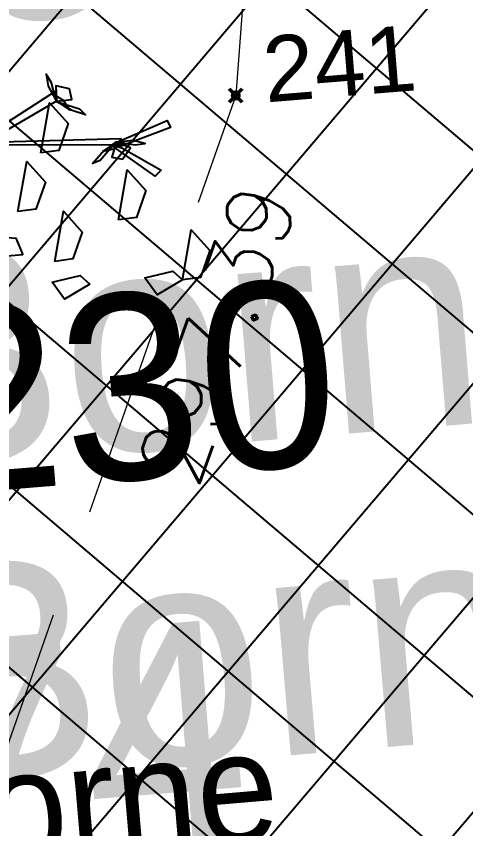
# Model space of a CAD drawing. Header units: metres. Extents: x 1851758 to 1852050, y 5187822 to 5188223.
# Drawn here: x 1851982.031 to 1851984.085, y 5187888.983 to 5187892.699 of the extents above; entities that cross this region are included whole.
import ezdxf
from ezdxf.enums import TextEntityAlignment as Align

# ---------------------------------------------------------------- set-up
doc = ezdxf.new("R2010")
doc.units = ezdxf.units.M
doc.header["$LTSCALE"] = 2.5
doc.header["$PDMODE"] = 35
doc.header["$PDSIZE"] = 0.03
doc.linetypes.add('L18', pattern=[0.6, 0.4, -0.2])
doc.linetypes.add('L5', pattern=[1.15, 0.8, -0.175, 0, -0.175])
doc.layers.get('0').update_dxf_attribs({"linetype": 'CONTINUOUS', "lineweight": 30})
doc.layers.add('N', color=1, linetype='CONTINUOUS', plot=False)
for name, color, linetype, lineweight in [('PRO_DEMOL_P', 7, 'CONTINUOUS', 50), ('PRO_DEMOL_VOI', 251, 'CONTINUOUS', 20), ('PRO_IMP_REP', 6, 'CONTINUOUS', 15), ('PRO_IMP_REP_VENTE', 6, 'CONTINUOUS', 15), ('PRO_PAR_P', 7, 'CONTINUOUS', 70), ('PRO_PAR_P_DA', 7, 'CONTINUOUS', 70), ('Z', 7, 'CONTINUOUS', 9)]:
    doc.layers.add(name, color=color, linetype=linetype, lineweight=lineweight)
for name, color, linetype in [('PRO_DEMOL_VEG', 94, 'CONTINUOUS'), ('PRO_PAR_N', 6, 'CONTINUOUS'), ('PRO_PAR_N_DA', 6, 'CONTINUOUS'), ('PRO_PAR_SER', 70, 'L5'), ('PRO_VOI_VEG', 81, 'CONTINUOUS')]:
    doc.layers.add(name, color=color, linetype=linetype)
doc.styles.add('_ECRITURE', font='NEWSGOTN.TTF')
doc.styles.add('Ecriture', font='NEWSGOTN.TTF')
doc.styles.add('SIMPLEX', font='SIMPLEX.SHX', dxfattribs={"oblique": 27})
doc.styles.get("Standard").update_dxf_attribs({"font": 'arial.ttf'})

# ---------------------------------------------------------------- blocks, each defined once
blk = doc.blocks.new('TCPOINT')
blk.add_point((0, 0))
at = {"layer": 'N'}
blk.add_attdef('MAT', (0.2, 0.2), '', height=0.34, dxfattribs=at)
at = {"layer": 'Z', "style": 'SIMPLEX'}
blk.add_attdef('ALT', (0.2, -0.54), '', height=0.34, dxfattribs=at)
blk = doc.blocks.new('arbre4')
at = {"layer": 'PRO_VOI_VEG', "color": 6, "linetype": 'ByBlock', "lineweight": -2, "extrusion": (0.987267, -0.048316, 0.151559), "elevation": 5.2246, "flags": 128}
blk.add_lwpolyline([(0.391, 8.2635), (0.5481, 8.2174), (0.6384, 8.3733), (0.5265, 8.4559), (0.391, 8.2635)], close=True, dxfattribs=at)
at = {"layer": 'PRO_VOI_VEG', "color": 6, "linetype": 'ByBlock', "lineweight": -2, "extrusion": (0.770104, 0.410605, 0.488205), "elevation": 7.4825, "flags": 128}
blk.add_lwpolyline([(-1.6886, 6.0939), (-1.7811, 5.8797), (-1.6997, 5.7629), (-1.5888, 5.8943), (-1.6886, 6.0939)], close=True, dxfattribs=at)
at = {"layer": 'PRO_VOI_VEG', "color": 42, "linetype": 'ByBlock', "lineweight": -2, "extrusion": (-0.828754, -0.366398, 0.422988), "elevation": 0.4696, "flags": 128}
blk.add_lwpolyline([(1.2091, 7.9727), (1.3491, 9.8113), (1.4228, 9.6814), (1.2533, 7.9027), (1.2091, 7.9727)], close=True, dxfattribs=at)
at = {"layer": 'PRO_VOI_VEG', "color": 6, "linetype": 'ByBlock', "lineweight": -2, "extrusion": (-0.876374, -0.467267, 0.116747), "elevation": -2.4772, "flags": 128}
blk.add_lwpolyline([(1.6812, 9.3381), (1.8328, 9.5635), (1.7293, 9.778), (1.6406, 9.624), (1.6812, 9.3381)], close=True, dxfattribs=at)
at = {"layer": 'PRO_VOI_VEG', "linetype": 'ByBlock', "lineweight": -2, "extrusion": (0.372929, -1.31215e-09, 0.92786), "elevation": 8.8993, "flags": 128}
blk.add_lwpolyline([(-0.2178, -0.3454), (0.1902, -0.5901), (-0.0448, -0.6963), (-0.2489, -0.5209), (-0.2178, -0.3454)], close=True, dxfattribs=at)
at = {"layer": 'PRO_VOI_VEG', "color": 6, "linetype": 'ByBlock', "lineweight": -2, "extrusion": (0.650806, 0.741126, 0.164872), "elevation": 4.1706, "flags": 128}
blk.add_lwpolyline([(-2.8318, 8.4127), (-3.0537, 8.3058), (-3.1243, 8.4852), (-2.9984, 8.5393), (-2.8318, 8.4127)], close=True, dxfattribs=at)
at = {"layer": 'PRO_VOI_VEG', "color": 42, "linetype": 'ByBlock', "lineweight": -2, "extrusion": (-0.662392, -0.292848, 0.689548), "elevation": 2.9811, "flags": 128}
blk.add_lwpolyline([(1.2827, 7.4335), (2.0712, 8.7379), (2.1007, 8.6504), (1.2091, 7.2672), (1.2827, 7.4335)], close=True, dxfattribs=at)
at = {"layer": 'PRO_VOI_VEG', "linetype": 'ByBlock', "lineweight": -2, "extrusion": (0.372929, 2.33266e-10, 0.92786), "elevation": 8.7604, "flags": 128}
blk.add_lwpolyline([(-0.6569, 0.0003), (-0.2489, -0.2444), (-0.484, -0.3506), (-0.688, -0.1752), (-0.6569, 0.0003)], close=True, dxfattribs=at)
at = {"layer": 'PRO_VOI_VEG', "color": 6, "linetype": 'ByBlock', "lineweight": -2, "extrusion": (0.427121, -0.889036, 0.164872), "elevation": 3.5289, "flags": 128}
blk.add_lwpolyline([(3.7452, 7.8537), (3.5232, 7.7468), (3.4526, 7.9261), (3.5785, 7.9803), (3.7452, 7.8537)], close=True, dxfattribs=at)
at = {"layer": 'PRO_VOI_VEG', "color": 6, "linetype": 'ByBlock', "lineweight": -2, "extrusion": (-0.086805, 0.989361, 0.116747), "elevation": 0.2519, "flags": 128}
blk.add_lwpolyline([(-4.2826, 8.3555), (-4.131, 8.581), (-4.2345, 8.7954), (-4.3232, 8.6415), (-4.2826, 8.3555)], close=True, dxfattribs=at)
at = {"layer": 'PRO_VOI_VEG', "color": 6, "linetype": 'ByBlock', "lineweight": -2, "extrusion": (0.076279, -0.869389, 0.488205), "elevation": 4.6961, "flags": 128}
blk.add_lwpolyline([(4.2752, 6.8995), (4.1827, 6.6854), (4.2641, 6.5685), (4.375, 6.7), (4.2752, 6.8995)], close=True, dxfattribs=at)
at = {"layer": 'PRO_VOI_VEG', "color": 42, "linetype": 'ByBlock', "lineweight": -2, "extrusion": (-0.433021, -0.648019, 0.626549), "elevation": 3.5859, "flags": 128}
blk.add_lwpolyline([(3.8526, 7.7692), (4.2526, 7.5997), (4.2106, 7.4939), (3.7471, 7.7721), (3.8526, 7.7692)], close=True, dxfattribs=at)
at = {"layer": 'PRO_VOI_VEG', "color": 42, "linetype": 'ByBlock', "lineweight": -2, "extrusion": (-0.853559, -0.377365, 0.359211), "elevation": -0.5697, "flags": 128}
blk.add_lwpolyline([(2.0712, 9.1279), (2.2407, 10.4614), (2.307, 10.3999), (2.1228, 9.1279), (2.0712, 9.1279)], close=True, dxfattribs=at)
at = {"layer": 'PRO_VOI_VEG', "color": 6, "linetype": 'ByBlock', "lineweight": -2, "extrusion": (-0.43103, -0.889518, 0.151559), "elevation": -0.2964, "flags": 128}
blk.add_lwpolyline([(4.0606, 8.4452), (4.2177, 8.3991), (4.3081, 8.5549), (4.1961, 8.6375), (4.0606, 8.4452)], close=True, dxfattribs=at)
at = {"layer": 'PRO_VOI_VEG', "linetype": 'ByBlock', "lineweight": -2, "extrusion": (0.372929, -8.74771e-10, 0.92786), "elevation": 9.0746, "flags": 128}
blk.add_lwpolyline([(-1.0295, -0.7816), (-0.6215, -1.0263), (-0.8565, -1.1325), (-1.0606, -0.9571), (-1.0295, -0.7816)], close=True, dxfattribs=at)
at = {"layer": 'PRO_VOI_VEG', "linetype": 'ByBlock', "lineweight": -2, "extrusion": (-0.095442, 0.360509, 0.92786), "elevation": 5.8617, "flags": 128}
blk.add_lwpolyline([(-2.8065, 4.3206), (-2.3984, 4.0759), (-2.6335, 3.9697), (-2.8375, 4.1451), (-2.8065, 4.3206)], close=True, dxfattribs=at)
at = {"layer": 'PRO_VOI_VEG', "linetype": 'ByBlock', "lineweight": -2, "extrusion": (0.372929, 2.33214e-10, 0.92786), "elevation": 8.8232, "flags": 128}
blk.add_lwpolyline([(-1.1981, -0.1561), (-0.79, -0.4008), (-1.0251, -0.507), (-1.2291, -0.3315), (-1.1981, -0.1561)], close=True, dxfattribs=at)
at = {"layer": 'PRO_VOI_VEG', "linetype": 'ByBlock', "lineweight": -2, "extrusion": (0.372929, 6.70649e-10, 0.92786), "elevation": 9.2136, "flags": 128}
blk.add_lwpolyline([(-1.7392, -1.1273), (-1.3311, -1.372), (-1.5662, -1.4782), (-1.7703, -1.3028), (-1.7392, -1.1273)], close=True, dxfattribs=at)
at = {"layer": 'PRO_VOI_VEG', "linetype": 'ByBlock', "lineweight": -2, "extrusion": (9.90357e-10, -0.872729, 0.488205), "elevation": 5.0562, "flags": 128}
blk.add_lwpolyline([(3.6703, 5.9667), (3.4079, 5.861), (3.352, 6.2372), (3.613, 6.1793), (3.6703, 5.9667)], close=True, dxfattribs=at)
at = {"layer": 'PRO_VOI_VEG', "linetype": 'ByBlock', "lineweight": -2, "extrusion": (-3.21724e-09, -0.872729, 0.488205), "elevation": 5.4862, "flags": 128}
blk.add_lwpolyline([(4.482, 6.2449), (4.2195, 6.1392), (4.1637, 6.5154), (4.4246, 6.4575), (4.482, 6.2449)], close=True, dxfattribs=at)

msp = doc.modelspace()

# ---------------------------------------------------------------- hatches: boundary and pattern name
at = {"layer": 'PRO_DEMOL_VEG'}
h = msp.add_hatch(dxfattribs=at)
h.set_pattern_fill('HAIE', color=256, scale=2)
h.set_pattern_definition([(109.29004622, (1.40212, 0.00743), (-12.0000000007511, 34.0000000006025), [0.120678, -42.2585622]), (161.565051177, (0.8664, 1.825), (-2, 3e-12), [0.12626, -6.19829532034]), (106.927513064, (0.7466, 1.865), (-7.9999999999298, 26.0000000000091), [0.13692, -47.9463411206]), (111.250505507, (0.87204, 0), (-3.9999999999793, 10.000000000016), [0.17299, -38.4534258316]), (28.4429286244, (0.6042, 1.1642), (21.9999999999061, 11.9999999999674), [0.15552, -54.4338562558]), (83.659808254, (0.587, 1.0104), (-6e-13, 2.000000000001), [0.15476, -17.9560102763]), (28.072486936, (1.6701, 1.9105), (26.0000000000715, 14.0000000000657), [0.096834, -33.903166]), (69.4439547804, (1.7556, 0.09288), (2.000000000005, 6.000000000008), [0.0974, -16.99060749064]), (122.905242923, (1.784, 0.18408), (-4.0000000000002, 5.9999999999974), [0.1153, -40.3816134626]), (135, (1.8809, 0.3607), (-2, 2e-16), [0.072554, -2.75587312474]), (156.250505507, (1.9892, 1.5972), (-31.9999999999192, 14.0000000000532), [0.15574, -54.470261135]), (45, (1.767, 1.58), (2e-16, 2), [0.112844, -2.71558312474]), (48.3664606634, (1.784, 1.2952), (14.0000000000367, 16.0000000000245), [0.06856, -24.0146291576]), (34.6951535312, (1.7954, 0.942), (19.999999999926, 13.9999999999313), [0.0901, -31.5326766016]), (128.290163192, (1.1, 1.9276), (-7.9999999999536, 10.0000000000289), [0.09224, -48.3226337476]), (72.2553283749, (1.3052, 0.8222), (14.0000000000259, 43.9999999999674), [0.14956, -52.3480589936]), (115.346175942, (1.3508, 0.9646), (-2.000000000007, 4.0000000000052), [0.11984, -41.9277520832]), (115.016893478, (1.6076, 0.5318), (-1.9999999999916, 4.0000000000005), [0.17592, -32.9299707144]), (41.1859251657, (1.5618, 0.4918), (2.000000000007, 2.000000000006), [0.06054, -21.1997516254]), (63.434948823, (1.4877, 0.2809), (8e-13, 2), [0.038226, -4.433909955]), (131.185925166, (0.9746, 0.355), (-2.000000000016, 1.999999999997), [0.12114, -21.1391516254]), (159.44395478, (1.08862, 0.56006), (-5.999999999994, 2.000000000047), [0.097404, -16.99060349064]), (19.7988763545, (0.7466, 0.7652), (21.9999999999151, 7.9999999999585), [0.06678, -53.0745410224]), (116.565051177, (1.0089, 1.147), (-2, 2), [0.038226, -4.433909955]), (45, (1.2425, 1.318), (2e-16, 2), [0.04837, -2.78005712474]), (56.309932474, (1.4819, 1.1584), (2, 4), [0.041158, -7.1699445509]), (131.185925166, (1.2882, 1.6656), (-2.000000000016, 1.999999999997), [0.06062, -21.1996716254]), (0, (0.7, 1.5), (0, 2), [0.1, -1.9]), (146.309932474, (0.10246, 0.2126), (-4, 2), [0.12314, -7.0879625509]), (143.130102354, (0.2222, 0.91336), (-5.99999999999, 4.000000000016), [0.142448, -9.857552]), (36.3843518158, (0, 0.91912), (7.9999999999989, 5.9999999999914), [0.134434, -47.0672608848]), (136.73570459, (0.10819, 1.33496), (-32.0000000003288, 29.9999999991823), [0.133152, -46.55731812]), (25.7099537808, (0.188, 1.7966), (3.9999999999984, 1.9999999999983), [0.18352, -59.749776255]), (127.405356631, (0.3418, 0.315), (-19.9999999998006, 26.0000000001243), [0.122, -42.679869118]), (45, (0.359, 0.0188), (2e-16, 2), [0.056422, -2.77200512474]), (153.434948823, (0.4274, 0.7823), (-2, -3e-12), [0.05087, -4.421265955]), (167.471192291, (0.4958, 0.2808), (-10.000000000008, 1.999999999975), [0.15776, -18.2813289146]), (45, (0.4, 1.3), (2e-16, 2), [0.141422, -2.68700512474])])
edge = h.paths.add_edge_path()
edge.add_line((1851974.4927, 5187887.9829), (1851978.8346, 5187888.2456))
edge.add_arc((1851937.3853, 5187915.3303), 49.5139, 326.83773, 333.42615)
edge.add_arc((1851969.9244, 5187898.3178), 12.8186, 336.37216, 356.86393)
edge.add_arc((1851963.759, 5187897.8483), 18.9662, 359.29986, 371.04169)
edge.add_arc((1851978.7051, 5187900.3503), 3.8393, 17.1235, 45.1657)
edge.add_line((1851981.412, 5187903.0729), (1851977.3593, 5187895.3338))
edge.add_line((1851977.3593, 5187895.3338), (1851974.4927, 5187887.9829))
at = {"layer": 'PRO_PAR_SER', "linetype": 'Continuous'}
h = msp.add_hatch(dxfattribs=at)
h.set_pattern_fill('ANSI37', color=5, scale=0.2)
h.set_pattern_definition([(49.6408, (1851854.909, 5187836.0582), (-0.4838697, 0.4112117), []), (139.6408, (1851854.909, 5187836.0582), (-0.4112117, -0.4838697), [])])
h.paths.add_polyline_path([(1851981.4866, 5187886.528), (1851987.4718, 5187886.9522), (1851983.7862, 5187946.9343), (1851977.7933, 5187946.6346)])

# ---------------------------------------------------------------- linework, layer by layer
at = {"layer": 'PRO_DEMOL_VOI', "linetype": 'L18', "flags": 128}
msp.add_lwpolyline([(1851979.4549, 5187946.6132), (1851980.3954, 5187934.9081), (1851981.8826, 5187919.751), (1851983.0538, 5187906.8369), (1851983.5912, 5187899.7964), (1851983.0339, 5187892.3366), (1851980.6779, 5187885.6234)], dxfattribs=at)

# ---------------------------------------------------------------- block references
at = {"layer": 'PRO_DEMOL_P'}
ref = msp.add_blockref('TCPOINT', (1851983.0339, 5187892.3366, 297.39), dxfattribs=dict(at, rotation=301.9002445867005))
ref.add_attrib('MAT', '241', (1851983.1716, 5187892.3046, 297.39), dxfattribs={"layer": 'N', "height": 0.3, "rotation": 4.6408})
ref.add_attrib('ALT', '297.39', dxfattribs={"layer": 'Z', "height": 0.3, "rotation": 70.6616, "style": 'SIMPLEX'}).set_placement((1851982.5733, 5187890.6269, 297.39), align=Align.TOP_LEFT)
at = {"layer": 'PRO_PAR_P'}
ref = msp.add_blockref('TCPOINT', (1851981.3715, 5187888.4018), dxfattribs=dict(at, rotation=89.95836008128018))
ref.add_attrib('MAT', '74', (1851981.6337, 5187888.8307), dxfattribs={"layer": 'PRO_PAR_N', "lineweight": -2, "height": 1, "rotation": 4.6408, "style": 'Ecriture'})
at = {"layer": 'PRO_PAR_P_DA'}
ref = msp.add_blockref('TCPOINT', (1851981.3715, 5187888.4018), dxfattribs=dict(at, xscale=2.5, yscale=2.5, zscale=2.5))
ref.add_attrib('MAT', '230', (1851981.6376, 5187890.5056), dxfattribs={"layer": 'PRO_PAR_N_DA', "height": 0.85, "rotation": 4.6408, "style": '_ECRITURE'})
at = {"layer": 'PRO_VOI_VEG', "xscale": 0.5, "yscale": 0.5, "zscale": 0.5, "rotation": 19.10194584077008}
msp.add_blockref('arbre4', (1851980.3882, 5187891.5812), dxfattribs=at)

# ---------------------------------------------------------------- texts
at = {"layer": 'PRO_IMP_REP', "style": '_ECRITURE'}
for p in [(1851978.9835, 5187892.4196), (1851981.5633, 5187889.1721)]:
    msp.add_text('Borne ', height=1, rotation=4.8887, dxfattribs=at).set_placement(p)
at = {"layer": 'PRO_IMP_REP_VENTE', "style": '_ECRITURE'}
msp.add_text('Borne ', height=0.5, rotation=4.8887, dxfattribs=at).set_placement((1851981.4674, 5187888.7869))
at = {"layer": 'PRO_PAR_N', "style": '_ECRITURE'}
msp.add_text('Borne', height=1, rotation=4.6408, dxfattribs=at).set_placement((1851981.3851, 5187890.6147))

doc.saveas('drawing.dxf')
